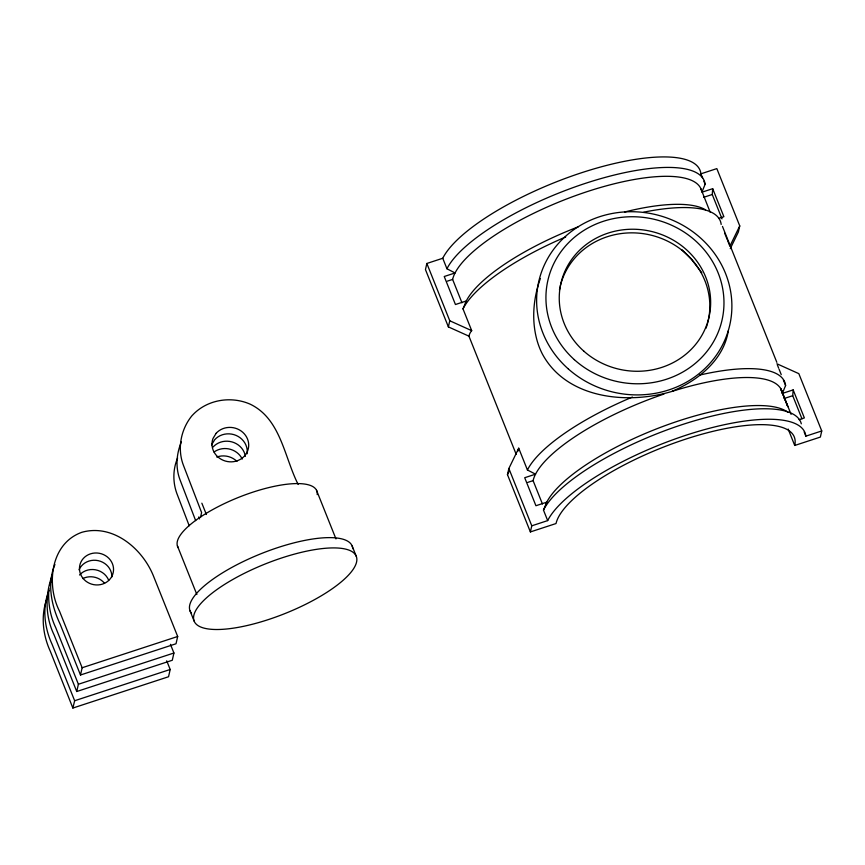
<?xml version="1.0" encoding="UTF-8"?>
<svg xmlns="http://www.w3.org/2000/svg" width="865" height="865" viewBox="0 0 865 865"><rect width="100%" height="100%" fill="white"/><g stroke="black" fill="none" stroke-linecap="round" stroke-linejoin="round"><path stroke-width="1.3" d="M48.916 588.503C47.824 601.856 49.954 615.577 55.76 627.698L78.391 684.258L76.736 691.524L172.286 660.265L173.93 653.01L170.448 644.328M722.005 218.867L712.252 194.495L712.684 188.689L701.861 192.235L705.116 184.31L703.861 181.163M801.996 418.855L792.729 395.705L793.162 389.899L782.338 393.434A133.534 40.817 -21.8 0 0 673.316 391.002C628.66 404.971 566.77 399.295 542.355 354.001A69.914 56.063 -86.3 0 1 537.381 341.589C531.283 321.002 533.164 298.544 540.376 278.487M728.298 330.852C723.702 360.002 697.99 380.503 672.17 391.25M166.707 660.806L170.189 669.478L168.545 676.744L72.865 708.046L74.65 700.737L52.03 644.166C44.396 627.558 41.985 607.446 49.1 590.254M80.488 675.003L82.143 667.748L59.512 611.177C46.029 584.783 50.538 543.425 81.818 532.31C113.045 523.444 142.844 548.864 153.689 576.598L177.682 636.489L176.028 643.755L80.488 675.003L60.236 624.389C51.554 605.965 46.688 583.972 54.938 564.531M200.485 517.465L201.599 512.556L183.261 464.873C177.12 448.373 180.926 429.127 192.041 415.632L192.344 415.341C206.789 399.598 230.923 395.683 250.212 404.193C280.833 418.898 284.217 457.055 298.176 484.465M730.265 248.677L738.353 232.047L739.748 225.916L716.826 168.61L700.92 173.822A139.589 42.666 -21.8 0 0 581.669 172.708A139.589 42.666 -21.8 0 0 442.75 258.267L426.845 263.468L425.461 269.599L448.384 326.905L468.938 336.161L516.21 454.374M448.384 326.905L449.768 320.774L426.845 263.468M530.386 531.932L507.463 474.625L508.858 468.506L518.719 448.211L527.423 469.976L535.532 474.171L524.709 477.718L535.922 505.733L546.745 502.187L543.48 510.101L547.675 520.6L531.78 525.812L530.386 531.932L556.022 523.541A128.063 39.152 -21.8 0 1 685.664 439.128A128.063 39.152 -21.8 0 1 794.719 445.464L820.366 437.074L821.75 430.954L798.827 373.648L776.889 363.765M181.358 441.961C176.384 453.876 175.379 467.381 179.931 479.599L195.652 520.622M177.617 457.942C172.881 469.176 172.676 481.913 176.806 493.364L189.219 525.769M468.938 336.161A99.205 35.216 25.9 0 1 471.706 330.657L463.002 308.902L466.267 300.977L455.444 304.523L444.232 276.508L455.055 272.962L446.946 268.766L442.75 258.267M782.338 393.434L785.593 385.52L783.42 380.081M52.311 575.009C45.088 594.212 45.034 616.334 54.117 634.953L76.736 691.524M49.586 584.729L51.727 579.82M46.926 598.753C40.547 615.718 42.882 635.202 50.375 651.432L72.865 708.046M507.463 474.625L509.204 471.057M739.748 225.916L729.876 246.211L727.703 240.762M211.557 444.88L214.661 439.755A18.446 17.181 12.8 0 1 236.145 435.441A18.446 17.181 12.8 0 1 247.131 453.768M664.136 393.867L663.217 394.31A133.534 40.817 -21.8 0 0 533.1 480.637L527.78 482.378M447.302 281.168L452.622 279.427A133.534 40.817 -21.8 0 1 577.052 195.09A133.534 40.817 -21.8 0 1 701.515 190.505M703.645 197.317L712.252 194.495M718.555 218.456L723.886 216.704L712.684 188.689M784.123 398.527L792.729 395.705M799.033 419.666L804.364 417.914L793.162 389.899M82.143 667.748L177.682 636.489M547.675 520.6A139.589 42.666 -21.8 0 1 686.594 435.041A139.589 42.666 -21.8 0 1 805.845 436.155L821.75 430.954M78.391 684.258L173.93 653.01M74.65 700.737L170.189 669.478M449.768 320.774L471.706 330.657M681.739 249.607L691.384 259.24L701.829 272.81M710.219 212.293L700.931 188.84M791.107 414.357L780.587 388.45L787.81 406.658L781.409 390.05M722.47 226.414L776.835 362.327M700.92 173.822L702.596 178.017M724.654 233.15L725.519 235.323M725.962 236.415L727.26 239.681M777.332 364.846L778.63 368.112M779.073 369.204L781.246 374.642M804.169 431.949L805.845 436.155M788.166 429.062L794.719 445.464M452.622 279.427L461.964 302.782M533.1 480.637L542.442 503.992M508.858 468.506L531.78 525.812M352.174 546.064L356.283 556.357A87.3 26.685 -21.8 0 1 243.097 626.411A87.3 26.685 -21.8 0 1 226.252 583.367A87.3 26.685 -21.8 0 1 356.283 556.357M316.525 490.293L335.966 538.906M201.859 503.192L206.378 514.491M198.745 516.956L199.534 518.935M177.412 545.891L196.852 594.504M190.019 610.787L194.138 621.07M214.044 452.006A18.446 17.181 12.8 0 1 242.254 459.066M212.985 447.108A18.446 17.181 12.8 0 1 232.069 441.939A18.446 17.181 12.8 0 1 245.401 456.331M216.769 457.044A18.446 17.181 12.8 0 1 236.924 461.369M191.5 613.231A87.3 26.685 -21.8 0 1 261.089 553.687A87.3 26.685 -21.8 0 1 352.736 548.669M178.374 547.869A74.931 22.901 -21.8 0 1 241.876 496.078A74.931 22.901 -21.8 0 1 317.196 494.596M79.05 569.786A17.105 15.938 12.8 0 1 98.221 560.661A17.105 15.938 12.8 0 1 111.909 576.933M82.781 578.566A17.105 15.938 12.8 0 1 104.546 583.302M79.548 574.998A17.105 15.938 12.8 0 1 95.485 569.786A17.105 15.938 12.8 0 1 108.698 580.274M643.787 212.152A139.589 42.666 -21.8 0 1 721.172 224.446M463.002 308.902A139.589 42.666 -21.8 0 1 565.699 236.956M699.504 375.118A139.589 42.666 -21.8 0 1 785.593 385.52M527.423 469.976A139.589 42.666 -21.8 0 1 632.423 397.057M465.446 302.685A133.534 40.817 -21.8 0 1 578.274 226.814M624.616 212.001A133.534 40.817 -21.8 0 1 705.494 209.784M446.946 268.766A139.589 42.666 -21.8 0 1 585.865 183.207A139.589 42.666 -21.8 0 1 705.116 184.31M517.821 451.281A99.205 7.677 -65.7 0 1 518.719 448.211M560.185 286.52A75.958 70.768 12.8 0 1 651.648 235.312A75.958 70.768 12.8 0 1 707.473 323.586M707.138 324.753A75.958 70.768 12.8 0 1 706.013 328.224M559.45 290.056A75.958 70.768 12.8 0 1 559.925 287.688M545.923 503.895A133.534 40.817 -21.8 0 1 660.99 427.169A133.534 40.817 -21.8 0 1 787.81 412.216M543.48 510.101A139.589 42.666 -21.8 0 1 679.62 425.461A139.589 42.666 -21.8 0 1 801.314 423.828M216.109 433.343L213.006 438.469A18.424 17.17 12.8 0 0 231.669 461.845A18.424 17.17 12.8 0 0 246.644 437.16A18.424 17.17 12.8 0 0 216.12 433.322M80.564 574.176A17.105 15.938 12.8 0 0 109.714 579.453A17.105 15.938 12.8 0 0 99.237 553.265A17.105 15.938 12.8 0 0 80.564 574.176M568.402 369.02A97.95 91.258 12.8 0 0 729.606 325.737A97.95 91.258 12.8 0 0 604.754 215.19A97.95 91.258 12.8 0 0 568.402 369.02M574.328 359.656A89.311 83.213 12.8 0 0 721.724 321.402A89.311 83.213 12.8 0 0 608.798 219.71A89.311 83.213 12.8 0 0 574.328 359.656M583.907 351.222A75.958 70.768 12.8 0 0 708.889 317.617A75.958 70.768 12.8 0 0 612.052 231.928A75.958 70.768 12.8 0 0 583.907 351.222"/></g></svg>
